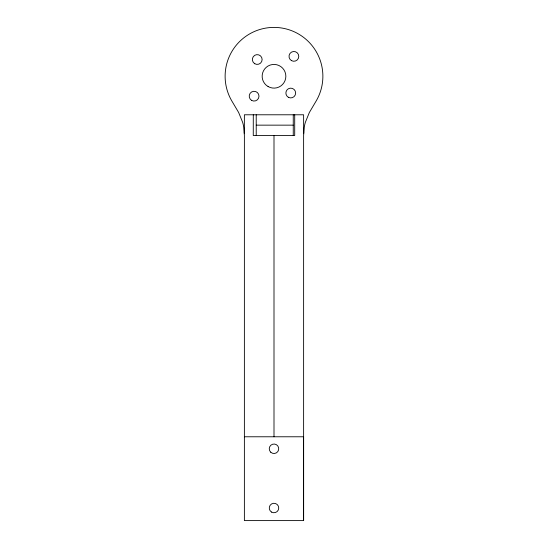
<?xml version="1.0" encoding="UTF-8"?>
<svg xmlns="http://www.w3.org/2000/svg" width="548" height="548" viewBox="0 0 548 548"><rect width="100%" height="100%" fill="white"/><g stroke="black" fill="none" stroke-linecap="round" stroke-linejoin="round"><path stroke-width="0.82" d="M303.619 520.6L303.619 135.52L304.256 127.163A42.08 42.08 0 0 1 305.325 122.416L309.339 112.525L316.326 100.716A48.875 48.875 0 0 0 274 27.4A48.875 48.875 0 0 0 231.674 100.716L238.661 112.525L242.675 122.416A42.08 42.08 0 0 1 243.744 127.163L244.381 135.52L244.381 520.6L303.619 520.6L303.619 436.777L244.381 436.777M244.353 133.767L244.381 114.785L303.619 114.785L303.647 133.767M303.619 132.554L303.715 132.068M256.224 125.15L293.255 125.15M244.285 132.068L244.381 132.554M294.708 114.785L294.708 135.52L253.265 135.52L253.292 114.785M293.255 114.785L293.255 135.52M274 135.52L274 436.777M256.224 114.785L256.224 135.52M254.799 63.753A4.891 4.891 0 0 0 262.129 59.52A4.891 4.891 0 0 0 254.799 55.286A4.891 4.891 0 0 0 254.799 63.753M251.655 100.407A4.891 4.891 0 0 0 258.992 96.174A4.891 4.891 0 0 0 251.655 91.941A4.891 4.891 0 0 0 251.655 100.407M288.31 97.263A4.891 4.891 0 0 0 295.646 93.03A4.891 4.891 0 0 0 288.31 88.797A4.891 4.891 0 0 0 288.31 97.263M291.454 60.609A4.891 4.891 0 0 0 298.783 56.376A4.891 4.891 0 0 0 291.454 52.142A4.891 4.891 0 0 0 291.454 60.609M268.075 86.536A11.851 11.851 0 0 0 285.851 76.275A11.851 11.851 0 0 0 268.075 66.013A11.851 11.851 0 0 0 268.075 86.536M271.63 512.113A4.74 4.74 0 0 0 278.74 508.01A4.74 4.74 0 0 0 271.63 503.907A4.74 4.74 0 0 0 271.63 512.113M270.767 452.237A4.74 4.74 0 0 0 278.617 449.833A4.74 4.74 0 0 0 272.609 444.236A4.74 4.74 0 0 0 270.767 452.237"/></g></svg>
